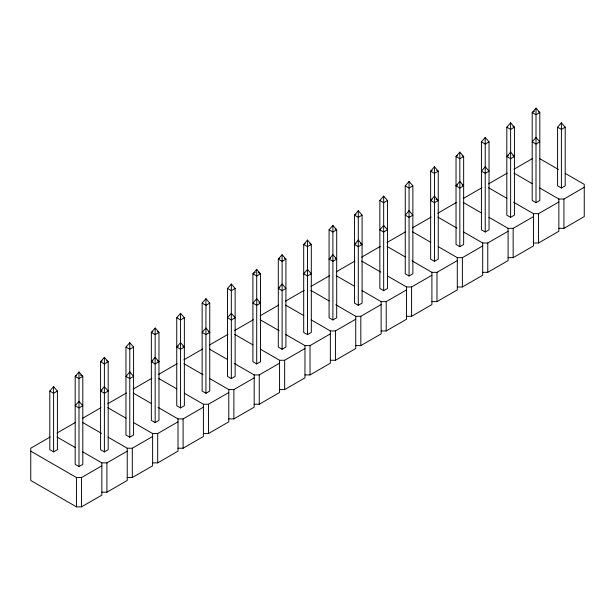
<?xml version="1.0" encoding="UTF-8"?>
<svg xmlns="http://www.w3.org/2000/svg" width="615" height="615" viewBox="0 0 615 615"><rect width="100%" height="100%" fill="white"/><g stroke="black" fill="none" stroke-linecap="round" stroke-linejoin="round"><path stroke-width="0.92" d="M49.792 391.055L53.597 386.658L57.41 391.055L57.41 449.688L53.597 451.887L49.792 449.688L49.792 391.055L53.597 393.254L57.41 391.055M78.989 371.998L75.184 376.395L75.184 464.348L78.989 466.547L82.802 464.348L82.802 376.395L78.989 371.998L78.989 466.547M104.381 357.338L100.576 361.735L100.576 449.688L104.381 451.887L108.186 449.688L108.186 361.735L104.381 357.338L104.381 451.887M125.96 347.075L129.773 342.678L133.578 347.075L133.578 435.028L129.773 437.227L125.96 435.028L125.96 347.075L129.773 349.274L133.578 347.075M100.576 391.055L104.381 386.658L108.186 391.055L104.381 393.254L100.576 391.055L102.098 390.171M155.157 328.018L151.352 332.423L151.352 420.376L155.157 422.574L158.97 420.376L158.97 332.423L155.157 328.018L155.157 422.574M176.743 317.763L180.549 313.366L184.362 317.763L184.362 405.716L180.549 407.914L176.743 405.716L176.743 317.763L180.549 319.961L184.362 317.763M151.352 361.735L155.157 357.338L158.97 361.735L155.157 363.934L151.352 361.735L152.874 360.859M202.135 303.103L205.94 298.706L209.746 303.103L209.746 391.055L205.94 393.254L202.135 391.055L202.135 303.103L205.94 305.301L209.746 303.103M176.743 347.075L180.549 342.678L184.362 347.075L180.549 349.274L176.743 347.075L178.265 346.199M227.519 288.443L231.332 284.045L235.138 288.443L235.138 376.395L231.332 378.594L227.519 376.395L227.519 288.443L231.332 290.641L235.138 288.443M256.716 269.385L252.911 273.783L252.911 361.735L256.716 363.934L260.529 361.735L260.529 273.783L256.716 269.385L256.716 363.934M282.108 254.725L278.303 259.123L278.303 347.075L282.108 349.274L285.921 347.075L285.921 259.123L282.108 254.725L282.108 349.274M307.5 240.073L303.695 244.47L303.695 332.423L307.5 334.622L311.305 332.423L311.305 244.47L307.5 240.073L307.5 334.622M278.303 288.443L282.108 284.045L285.921 288.443L282.108 290.641L278.303 288.443L279.825 287.566M329.079 229.81L332.892 225.413L336.697 229.81L336.697 317.763L332.892 319.961L329.079 317.763L329.079 229.81L332.892 232.009L336.697 229.81L335.175 228.926M358.284 210.753L354.471 215.15L354.471 303.103L358.284 305.301L362.089 303.103L362.089 215.15L358.284 210.753L358.284 305.301M329.079 259.123L332.892 254.725L336.697 259.123L332.892 261.321L329.079 259.123L330.609 258.246M379.862 200.49L383.668 196.093L387.481 200.49L387.481 288.443L383.668 290.641L379.862 288.443L379.862 200.49L383.668 202.689L387.481 200.49M354.471 244.47L358.284 240.073L362.089 244.47L358.284 246.669L354.471 244.47L355.993 243.586M405.254 185.83L409.06 181.433L412.865 185.83L412.865 273.783L409.06 275.981L405.254 273.783L405.254 185.83L409.06 188.029L412.865 185.83M434.451 166.773L430.638 171.17L430.638 259.13L434.451 261.329L438.257 259.13L438.257 171.17L434.451 166.773L434.451 261.329M459.843 152.12L456.03 156.518L456.03 244.47L459.843 246.669L463.649 244.47L463.649 156.518L459.843 152.12L459.843 246.669M430.638 200.49L434.451 196.093L438.257 200.49L434.451 202.689L430.638 200.49L432.168 199.614M481.422 141.857L485.227 137.46L489.04 141.857L489.04 229.81L485.227 232.009L481.422 229.81L481.422 141.857L485.227 144.056L489.04 141.857M456.03 185.83L459.843 181.433L463.649 185.83L459.843 188.029L456.03 185.83L457.552 184.954M506.814 127.197L510.619 122.8L514.424 127.197L514.424 215.15L510.619 217.349L506.814 215.15L506.814 127.197L510.619 129.396L514.424 127.197L512.902 126.321M536.011 108.14L532.198 112.537L532.198 200.49L536.011 202.689L539.816 200.49L539.816 112.537L536.011 108.14L536.011 202.689M506.814 156.518L510.619 152.12L514.424 156.518L510.619 158.716L506.814 156.518L508.336 155.633M557.59 127.197L561.403 122.8L565.208 127.197L565.208 185.83L561.403 188.029L557.59 185.83L557.59 127.197L561.403 129.396L565.208 127.197M76.706 375.519L75.184 376.395L78.989 378.594L82.802 376.395L80.511 375.073M102.098 360.859L100.576 361.735L104.381 363.934L108.186 361.735L106.664 360.859M152.874 331.539L151.352 332.423L155.157 334.622L158.97 332.423L157.448 331.539M255.194 272.468L252.911 273.783L256.716 275.981L260.529 273.783L258.246 272.468M279.825 258.246L278.303 259.123L282.108 261.321L285.921 259.123L284.391 258.246M305.217 243.586L303.695 244.47L307.5 246.669L311.305 244.47L309.783 243.586M355.993 214.274L354.471 215.15L358.284 217.349L362.089 215.15M432.168 170.294L430.638 171.17L434.451 173.369L438.257 171.17L436.735 170.294M457.552 155.633L456.03 156.518L459.843 158.716L463.649 156.518L462.126 155.633M534.489 111.223L532.198 112.537L536.011 114.736L539.816 112.537L538.294 111.661M209.746 332.423L205.94 334.622L202.135 332.423L205.94 328.018L209.746 332.423L208.224 331.539M260.529 303.103L256.716 305.301L252.911 303.103L256.716 298.706L260.529 303.103L259.007 302.219M50.253 436.965L30.75 448.227L30.75 480.476L76.452 506.86L81.534 506.86L101.844 495.129L101.844 462.88L82.733 451.848M56.949 433.098L75.637 422.305M82.341 418.438L101.029 407.645M107.733 403.778L126.421 392.993M133.124 389.118L151.813 378.333M158.509 374.458L177.197 363.673M183.9 359.806L202.589 349.013M209.292 345.146L227.981 334.352M234.684 330.486L253.372 319.7M260.068 315.826L278.756 305.04M285.46 301.166L304.148 290.38M310.852 286.505L329.54 275.72M336.244 271.853L354.932 261.06M361.628 257.193L380.316 246.4M387.019 242.533L405.708 231.747M412.411 227.873L431.1 217.087M437.803 213.213L456.491 202.427M463.187 198.553L481.876 187.767M488.579 183.9L507.267 173.107M513.971 169.24L532.659 158.447M30.75 451.156L76.452 477.54L81.534 477.54L101.844 465.816M101.844 462.88L106.918 462.88L127.228 451.156M108.117 437.188L127.228 448.227L132.31 448.227L152.62 436.496M133.509 422.528L152.62 433.567L157.701 433.567L178.012 421.836M158.07 407.391L178.012 418.907L183.093 418.907L203.404 407.176M184.292 393.216L203.404 404.247L208.477 404.247L228.788 392.524M209.677 378.556L228.788 389.587L233.869 389.587L254.179 377.864M234.238 363.419L254.179 374.927L259.261 374.927L279.571 363.204M260.46 349.235L279.571 360.275L284.653 360.275L304.963 348.544M285.852 334.575L304.963 345.615L310.037 345.615L330.347 333.884M311.236 319.923L330.347 330.955L335.429 330.955L355.739 319.223M335.798 304.779L355.739 316.295L360.821 316.295L381.131 304.571M362.02 290.603L381.131 301.634L386.212 301.634L406.523 289.911M387.412 275.943L406.523 286.974L411.596 286.974L431.907 275.251M411.965 260.806L431.907 272.322L436.988 272.322L457.299 260.591M438.188 246.63L457.299 257.662L462.38 257.662L482.69 245.931M463.579 231.97L482.69 243.002L487.772 243.002L508.082 231.278M488.971 217.31L508.082 228.342L513.156 228.342L533.466 216.618M513.525 202.174L533.466 213.682L538.548 213.682L558.858 201.958M539.747 187.99L558.858 199.029L563.94 199.029L584.25 187.298M101.844 492.2L106.918 492.2L127.228 480.476L127.228 448.227M127.228 477.54L132.31 477.54L152.62 465.816L152.62 433.567M152.62 462.88L157.701 462.88L178.012 451.156L178.012 418.907M178.012 448.227L183.093 448.227L203.404 436.496L203.404 404.247M203.404 433.567L208.477 433.567L228.788 421.836L228.788 389.587M228.788 418.907L233.869 418.907L254.179 407.184L254.179 374.927M254.179 404.247L259.261 404.247L279.571 392.524L279.571 360.275M279.571 389.587L284.653 389.587L304.963 377.864L304.963 345.615M304.963 374.927L310.037 374.927L330.347 363.204L330.347 330.955M330.347 360.275L335.429 360.275L355.739 348.544L355.739 316.295M355.739 345.615L360.821 345.615L381.131 333.884L381.131 301.634M381.131 330.955L386.212 330.955L406.523 319.231L406.523 286.974M406.523 316.295L411.596 316.295L431.907 304.571L431.907 272.322M431.907 301.634L436.988 301.634L457.299 289.911L457.299 257.662M457.299 286.982L462.38 286.982L482.69 275.251L482.69 243.002M482.69 272.322L487.772 272.322L508.082 260.591L508.082 228.342M508.082 257.662L513.156 257.662L533.466 245.931L533.466 213.682M533.466 243.002L538.548 243.002L558.858 231.278L558.858 199.029M558.858 228.342L563.94 228.342L584.25 216.618L584.25 184.369L565.139 173.33M539.378 158.462L558.489 169.494M512.902 155.633L514.424 156.518M513.986 173.123L532.267 183.677M488.602 187.775L506.883 198.33M462.126 184.954L463.649 185.83M463.21 202.435L481.491 212.99M435.974 199.168L438.257 200.49M437.819 217.095L456.93 228.127M412.427 231.755L430.708 242.31M387.043 246.415L405.323 256.97M360.567 243.586L362.089 244.47M361.651 261.075L380.762 272.107M335.175 258.246L336.697 259.123M336.259 275.728L354.54 286.283M310.867 290.388L329.148 300.943M285.483 305.048L303.764 315.603M260.091 319.708L279.202 330.739M234.699 334.368L252.98 344.923M209.308 349.028L227.588 359.575M182.832 346.199L184.362 347.075M183.923 363.68L203.035 374.72M157.448 360.859L158.97 361.735M158.532 378.34L176.812 388.895M133.14 393L151.421 403.555M107.748 407.66L126.029 418.215M82.364 422.321L101.475 433.352M56.972 436.981L75.253 447.528M563.94 199.029L563.94 228.342M561.403 122.8L561.403 188.029M538.548 213.682L538.548 243.002M513.156 228.342L513.156 257.662M510.619 122.8L510.619 217.349M487.772 243.002L487.772 272.322M485.227 137.46L485.227 232.009M462.38 257.662L462.38 286.982M436.988 272.322L436.988 301.634M411.596 286.974L411.596 316.295M409.06 181.433L409.06 275.981M386.212 301.634L386.212 330.955M383.668 196.093L383.668 290.641M360.821 316.295L360.821 345.615M335.429 330.955L335.429 360.275M332.892 225.413L332.892 319.961M310.037 345.615L310.037 374.927M284.653 360.275L284.653 389.587M259.261 374.927L259.261 404.247M233.869 389.587L233.869 418.907M231.332 284.045L231.332 378.594M208.477 404.247L208.477 433.567M205.94 298.706L205.94 393.254M183.093 418.907L183.093 448.227M180.549 313.366L180.549 407.914M157.701 433.567L157.701 462.88M132.31 448.227L132.31 477.54M129.773 342.678L129.773 437.227M106.918 462.88L106.918 492.2M81.534 477.54L81.534 506.86M76.452 477.54L76.452 506.86M53.597 386.658L53.597 451.887M78.989 401.318L75.184 405.716L78.989 407.914L82.802 405.716L78.989 401.318M129.773 371.998L125.96 376.395L129.773 378.594L133.578 376.395L129.773 371.998M231.332 313.366L227.519 317.763L231.332 319.961L235.138 317.763L231.332 313.366M307.5 269.385L303.695 273.783L307.5 275.981L311.305 273.783L307.5 269.385M383.668 225.413L379.862 229.81L383.668 232.009L387.481 229.81L383.668 225.413M409.06 210.753L405.254 215.15L409.06 217.349L412.865 215.15L409.06 210.753M485.227 166.773L481.422 171.17L485.227 173.369L489.04 171.17L485.227 166.773M536.011 137.46L532.198 141.857L536.011 144.056L539.816 141.857L536.011 137.46"/></g></svg>
